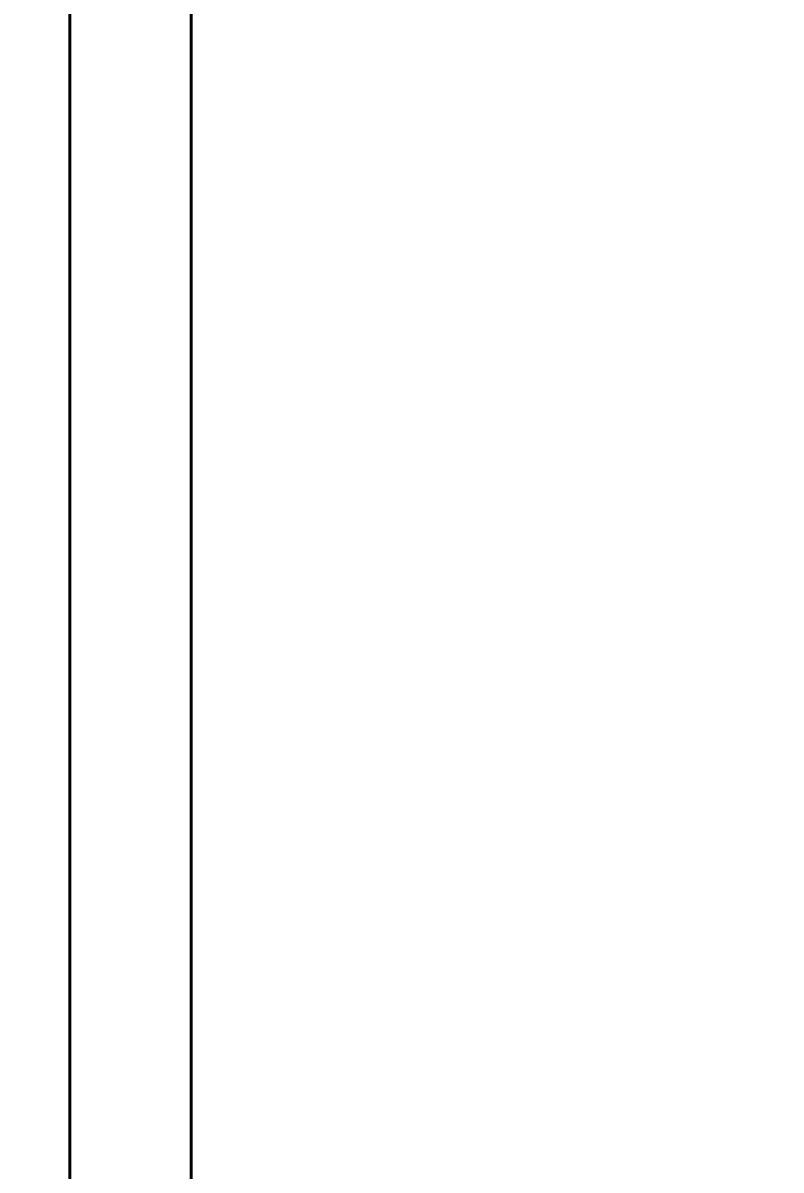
# Model space of a CAD drawing. Header units: millimetres. Extents: x -565 to 210, y 0 to 297.
# Drawn here: x -3.8 to 58.8, y 105.8 to 200.5 of the extents above; entities that cross this region are included whole.
import ezdxf

# ---------------------------------------------------------------- set-up
doc = ezdxf.new("R2010")
doc.units = ezdxf.units.MM
doc.styles.add('SLDTEXTSTYLE2', font='TXT', dxfattribs={"width": 0.605})
doc.dimstyles.new('SLDDIMSTYLE3', dxfattribs={"dimtxt": 2.568319, "dimasz": 3.5, "dimexe": 0, "dimexo": 0.0625, "dimgap": 0.64208, "dimtad": 2, "dimrnd": 1e-09, "dimzin": 12, "dimdsep": 46, "dimtxsty": 'SLDTEXTSTYLE2', "dimblk1": 'NONE', "dimblk2": 'NONE', "dimsah": 1, "dimcen": 0.09, "dimadec": 0, "dimazin": 0, "dimtfac": 1, "dimtofl": 0, "dimtmove": 0, "dimatfit": 3, "dimldrblk": 'NONE', "dimfxl": 1, "dimtolj": 1, "dimtzin": 12, "dimarcsym": 0})

# ---------------------------------------------------------------- blocks, each defined once
blk = doc.blocks.new('*D23')
at = {"color": 7, "linetype": 'Continuous', "lineweight": 0, "attachment_point": 1, "rotation": 353.61303, "style": 'SLDTEXTSTYLE2'}
for s, insert, char_height in [('R', (122.903, 170.12), 2.646), ('719.48', (125.434, 169.837), 2.6458)]:
    blk.add_mtext(s, dxfattribs=dict(at, insert=insert, char_height=char_height))
blk = doc.blocks.new('_NONE')

msp = doc.modelspace()

# ---------------------------------------------------------------- linework, layer by layer
at = {"color": 7, "linetype": 'Continuous', "lineweight": 40}
for p, q in [((0.079, 0.215), (0.079, 297.215)), ((10.079, 5.215), (10.079, 292.215))]:
    msp.add_line(p, q, dxfattribs=at)

# ---------------------------------------------------------------- dimensions: what is measured, and where the dimension line sits
at = {"color": 7, "linetype": 'Continuous', "lineweight": 0}
dim = msp.add_radius_dim(center=(-564.603, 243.655), mpoint=(0, 0), dimstyle='SLDDIMSTYLE3', dxfattribs=at)
dim.commit()
dim.dimension.update_dxf_attribs({"geometry": '*D23', "text_midpoint": (129.055, 166.008), "dimtype": 164})

doc.saveas('drawing.dxf')
